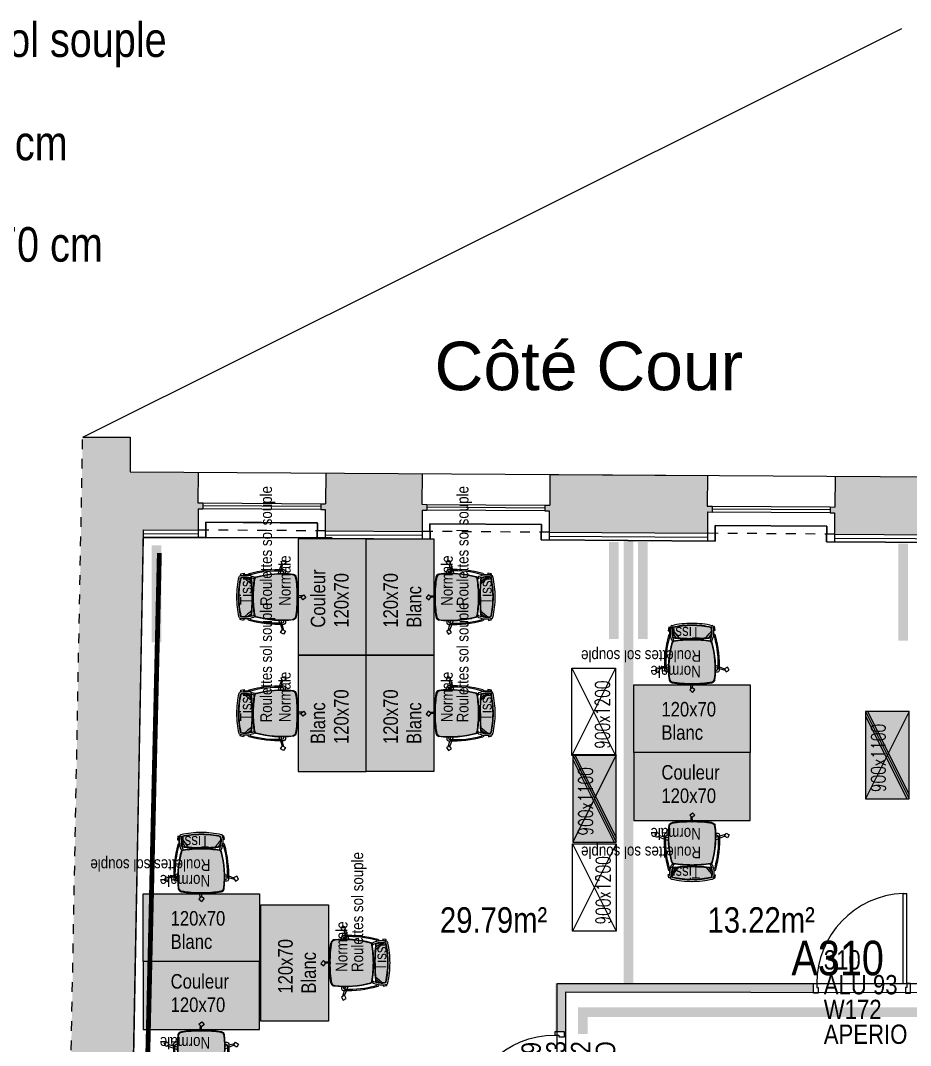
# Model space of a CAD drawing. Extents: x -27.9 to 24.1, y -8.6 to 57.6.
# Drawn here: x -16.77 to -7.59, y 7.95 to 18.52 of the extents above; entities that cross this region are included whole.
import ezdxf
from ezdxf import colors
from ezdxf.entities.mleader import LeaderData, LeaderLine
from ezdxf.enums import TextEntityAlignment as Align
from ezdxf.math import Vec2, Vec3

# ---------------------------------------------------------------- set-up
doc = ezdxf.new("R2010")
doc.units = 0
doc.header["$LTSCALE"] = 0.002
for name, pattern in [('CACHE', [0.375, 0.25, -0.125]), ('CONTINU', [0]), ('HIDDEN', [9.525, 6.35, -3.175])]:
    doc.linetypes.add(name, pattern=pattern)
for name, color, linetype in [('01-FAC_CHASSIS EXI', 4, 'Continuous'), ('01-STR_MACONNERIE_HACH', 252, 'Continuous'), ('02-ISOLATION', 6, 'ISOLATION'), ('A-Etiq_Mob', 7, 'Continuous'), ('A-Etiquettes', 7, 'Continuous'), ('A-legende', 7, 'Continuous'), ('A-mobilier', 252, 'Continuous'), ('A-MobilierAQ', 7, 'Continuous'), ('A-num pièce', 1, 'Continuous')]:
    doc.layers.add(name, color=color, linetype=linetype)
for name, color, linetype, true_color in [('A-cote', 7, 'Continuous', 0x425746), ('A-Détails', 7, 'Continuous', 0x00a500), ('A-MOQUETTE', 7, 'Continuous', 0xe0e9ff), ('A-projet', 7, 'Continuous', 0x5b6280), ('A-signalétique', 7, 'Continuous', 0x666666), ('A-vitré', 7, 'Continuous', 0x61becc), ('couleur siege', 1, 'Continuous', 0xff0000)]:
    doc.layers.add(name, color=color, linetype=linetype, true_color=true_color)
doc.layers.add('A-portes', color=7, linetype='Continuous', lineweight=25)
doc.styles.add('ARIAL', font='arial.ttf')
doc.styles.add('ROMAND', font='romand__.ttf', dxfattribs={"width": 0.7})
doc.styles.get("Standard").update_dxf_attribs({"font": 'ARIALN.TTF'})
doc.styles.add('Y_TXT_COT', font='arial.ttf', dxfattribs={"height": 0.2})
doc.linetypes.add('ISOLATION', pattern='A,0.00254,-2.54,[134,ltypeshp.shx,S=2.54,R=0,X=-2.54,Y=0],-5.08,[134,ltypeshp.shx,S=2.54,R=180,X=2.54,Y=0],-2.54', length=10.16254)

# ---------------------------------------------------------------- blocks, each defined once
blk = doc.blocks.new('Poste127')
at = {"transparency": 33554582}
h = blk.add_hatch(color=256, dxfattribs=at)
h.dxf.hatch_style = 1
h.set_gradient(color1=(199, 200, 202), color2=(255, 246, 230), tint=1, name='CURVED')
h.paths.add_polyline_path([(0, 0.7), (0, 0), (1.2, 0), (1.2, 0.7)])
blk.add_lwpolyline([(0, 0.7), (0, 0), (1.2, 0), (1.2, 0.7)], close=True)
at = {"layer": 'A-Etiq_Mob'}
for tag, p in [('FINITION', (0.284, 0.421)), ('DIM', (0.284, 0.18))]:
    blk.add_attdef(tag, p, '', height=0.15, dxfattribs=at)
blk = doc.blocks.new('chaise')
at = {"layer": 'A-mobilier', "ltscale": 0.1, "true_color": 0xc7c8ca}
h = blk.add_hatch(color=9, dxfattribs=at)
h.dxf.hatch_style = 1
h.paths.add_polyline_path([(0.272, 0.456, 0.30076), (0.236, 0.489, 0.043342), (0.008, 0.509, 0.043342), (-0.219, 0.489, 0.300759), (-0.255, 0.456, 0.09791), (-0.223, 0.027, 0.292085), (-0.207, 0.013, 0.040929), (0.008, -0.005, 0.040929), (0.223, 0.013, 0.292085), (0.239, 0.027, 0.09791)])
h.paths.add_polyline_path([(0.159, -0.024, 0.015765), (0.008, -0.018, 0.016739), (-0.152, -0.025), (-0.19, -0.069), (-0.218, -0.103, 0.040824), (-0.213, -0.142, 0.054873), (0.008, -0.167, 0.054873), (0.23, -0.142, 0.02252), (0.233, -0.121), (0.219, -0.101)])
h.paths.add_polyline_path([(0.191, -0.026, 0.003373), (0.159, -0.024), (0.219, -0.101), (0.233, -0.121, 0.02535), (0.235, -0.097)])
h.paths.add_polyline_path([(0.226, -0.03, 0.0036), (0.191, -0.026), (0.235, -0.097, 0.0714)])
h.paths.add_polyline_path([(-0.152, -0.025, 0.003505), (-0.185, -0.027), (-0.196, -0.043), (-0.217, -0.075, 0.030269), (-0.218, -0.103), (-0.19, -0.069)])
h.paths.add_polyline_path([(-0.185, -0.027, 0.002494), (-0.209, -0.03, 0.048116), (-0.217, -0.075), (-0.196, -0.043)], flags=17)
at = {"layer": 'A-mobilier'}
for p, q in [((0.004, 0.509), (0.006, 0.543)), ((0.022, 0.558), (0.023, 0.509)), ((-0.262, 0.365), (-0.287, 0.365)), ((0.279, 0.365), (0.303, 0.365)), ((-0.374, 0.349), (-0.308, 0.33)), ((-0.308, 0.308), (-0.363, 0.33)), ((-0.292, 0.326), (-0.283, 0.323)), ((-0.263, 0.345), (-0.272, 0.345)), ((0.279, 0.345), (0.288, 0.345)), ((0.279, 0.31), (0.309, 0.317)), ((0.309, 0.293), (0.279, 0.282)), ((0.324, 0.32), (0.378, 0.334)), ((0.398, 0.325), (0.324, 0.298)), ((-0.242, -0.066), (-0.241, -0.066)), ((-0.19, -0.069), (-0.219, -0.105)), ((-0.217, -0.075), (-0.196, -0.043)), ((0.233, -0.121), (0.219, -0.101)), ((0.258, -0.066), (0.257, -0.066))]:
    blk.add_line(p, q, dxfattribs=at)
at = {"layer": 'A-mobilier', "linetype": 'HIDDEN'}
for p, q in [((-0.263, 0.29), (-0.293, 0.302)), ((-0.283, 0.323), (-0.263, 0.317)), ((-0.196, -0.043), (-0.185, -0.027)), ((-0.152, -0.025), (-0.19, -0.069)), ((0.219, -0.101), (0.159, -0.024)), ((0.191, -0.026), (0.235, -0.097))]:
    blk.add_line(p, q, dxfattribs=at)
at = {"layer": 'A-mobilier'}
for points in [[(-0.024, 0.57), (0.006, 0.543), (0.034, 0.572), (0.003, 0.6)], [(-0.398, 0.31), (-0.363, 0.331), (-0.383, 0.366), (-0.418, 0.345)], [(0.395, 0.371), (0.378, 0.334), (0.415, 0.317), (0.432, 0.354)]]:
    blk.add_lwpolyline(points, close=True, dxfattribs=at)
for points in [[(-0.243, -0.109), (-0.259, -0.113), (-0.25, -0.153), (-0.237, -0.15)], [(0.255, -0.145), (0.275, -0.147), (0.28, -0.107), (0.259, -0.105)]]:
    blk.add_lwpolyline(points, dxfattribs=at)
for centre, radius, start, end in [((-0.212, 0.445), 0.0447, 99.9272, 166.8835), ((-0.203, 0.434), 0.0495, 115.9014, 169.3298), ((-0.019, -0.687), 1.184, 88.7046, 100.0235), ((0.008, -0.811), 1.32, 90, 99.927), ((0.008, -0.811), 1.32, 80.073, 90), ((0.035, -0.687), 1.184, 79.9765, 91.2954), ((0.228, 0.445), 0.0447, 13.1165, 80.0728), ((0.219, 0.434), 0.0495, 10.6702, 64.0986), ((-0.287, 0.345), 0.02, 90, 178.2197), ((0.845, 0.323), 1.108, 173.1278, 195.4958), ((0.845, 0.323), 1.103, 173.7387, 195.3268), ((-0.829, 0.323), 1.103, 344.6732, 6.2613), ((-0.829, 0.323), 1.108, 344.5042, 6.8722), ((0.303, 0.345), 0.02, 1.7803, 90), ((1.039, 0.304), 1.347, 178.2197, 195.2822), ((0.842, 0.272), 1.135, 177.2781, 195.5028), ((-0.272, 0.325), 0.02, 90, 177.2781), ((-0.826, 0.272), 1.135, 344.4972, 2.7219), ((-1.023, 0.304), 1.347, 344.7178, 1.7803), ((0.288, 0.325), 0.02, 2.7219, 90), ((-0.207, -0.008), 0.02, 80.7555, 159.0187), ((-0.204, 0.032), 0.02, 195.4958, 260.6251), ((0.02, -0.095), 0.243, 156.8702, 192.2258), ((-0.2, 0.037), 0.02, 195.3268, 260.7665), ((0.008, 1.315), 1.32, 260.6251, 270), ((-0.186, -0.008), 0.02, 114.7785, 159.0187), ((0.008, 1.315), 1.315, 260.7665, 270), ((0.008, 1.315), 1.315, 270, 279.2335), ((0.008, 1.315), 1.32, 270, 279.3749), ((0.202, -0.008), 0.02, 20.9813, 65.2215), ((0.216, 0.037), 0.02, 279.2335, 344.6732), ((0.223, -0.008), 0.02, 20.9813, 99.2445), ((-0.003, -0.095), 0.243, 347.7742, 23.1298), ((0.22, 0.032), 0.02, 279.3749, 344.5042), ((-0.241, -0.046), 0.02, 195.2822, 270), ((-0.233, -0.026), 0.02, 195.5028, 252.7294), ((0.02, -0.095), 0.263, 159.0187, 193.9621), ((0.02, -0.095), 0.238, 164.1556, 191.4603), ((0.031, -2.412), 2.399, 90.5363, 95.8288), ((0.031, -2.412), 2.394, 90.5374, 95.7482), ((-0.014, -2.412), 2.399, 84.1712, 89.4637), ((-0.014, -2.412), 2.394, 84.2518, 89.4626), ((-0.003, -0.095), 0.238, 348.5397, 15.8444), ((-0.003, -0.095), 0.263, 346.0379, 20.9813), ((0.249, -0.026), 0.02, 287.2706, 344.4972), ((0.257, -0.046), 0.02, 270, 344.7178), ((-0.22, -0.145), 0.02, 218.589, 257.0335), ((0.01, 0.853), 1.044, 257.0335, 269.9004), ((0.01, 0.853), 1.024, 257.1546, 269.8984), ((0.01, 0.853), 1.019, 257.3346, 269.8979), ((0.006, 0.853), 1.019, 270.1021, 282.6654), ((0.006, 0.853), 1.024, 270.1016, 282.8454), ((0.006, 0.853), 1.044, 270.0996, 282.9665), ((0.236, -0.145), 0.02, 282.9665, 321.411)]:
    blk.add_arc(centre, radius, start, end, dxfattribs=at)
blk = doc.blocks.new('SiègeT1')
at = {"layer": 'couleur siege', "true_color": 0x8a6689}
for points in [[(-0.194, 0.224), (-0.077, 0.21), (0.039, 0.212), (0.155, 0.217), (0.198, 0.222), (0.203, 0.244), (0.204, 0.282), (0.201, 0.321), (0.123, 0.338), (0.039, 0.343), (-0.023, 0.345), (-0.098, 0.338), (-0.149, 0.331), (-0.196, 0.322), (-0.202, 0.3), (-0.201, 0.265)], [(-0.208, -0.236), (-0.225, -0.22), (-0.234, -0.197), (-0.236, -0.14), (-0.238, -0.076), (-0.234, -0.012), (-0.228, 0.045), (-0.218, 0.102), (-0.211, 0.132), (-0.201, 0.169), (-0.197, 0.177), (-0.184, 0.18), (-0.12, 0.188), (-0.049, 0.193), (0.009, 0.195), (0.077, 0.193), (0.132, 0.188), (0.169, 0.183), (0.191, 0.179), (0.199, 0.177), (0.204, 0.173), (0.207, 0.164), (0.219, 0.115), (0.231, 0.045), (0.237, -0.005), (0.241, -0.063), (0.241, -0.105), (0.24, -0.159), (0.236, -0.197), (0.235, -0.21), (0.229, -0.22), (0.222, -0.229), (0.213, -0.234), (0.207, -0.236), (0.175, -0.242), (0.114, -0.248), (0.051, -0.251), (-0.05, -0.252), (-0.126, -0.247), (-0.191, -0.238)]]:
    blk.add_hatch(color=8, dxfattribs=at).paths.add_polyline_path(points)
at = {"extrusion": (0, 0, -1), "xscale": 0.8999999999999986, "yscale": 0.8999999999999986, "zscale": -0.9, "rotation": 180}
blk.add_blockref('chaise', (0.005, 0.195), dxfattribs=at)
at = {"layer": 'A-Etiq_Mob', "style": 'ROMAND', "width": 0.7}
for tag, p in [('FINITION', (-0.079, 0.177)), ('PIETEMENT', (-0.091, -0.031)), ('ASSISE', (-0.088, -0.224)), ('COULEUR', (-0.104, -0.424))]:
    blk.add_attdef(tag, p, '', height=0.15, dxfattribs=at)
blk = doc.blocks.new('Poste127Couleur')
at = {"transparency": 33554582}
h = blk.add_hatch(color=256, dxfattribs=at)
h.dxf.hatch_style = 1
h.set_gradient(color1=(169, 83, 160), color2=(255, 246, 230), tint=1, name='CURVED')
h.paths.add_polyline_path([(0, 0.703), (0, 0.003), (1.2, 0.003), (1.2, 0.703)])
blk.add_lwpolyline([(0, 0.7), (0, 0), (1.2, 0), (1.2, 0.7)], close=True)
at = {"layer": 'A-Etiq_Mob'}
for tag, p in [('STRATIFIE', (0.284, 0.421)), ('DIM', (0.284, 0.18))]:
    blk.add_attdef(tag, p, '', height=0.15, dxfattribs=at)
blk = doc.blocks.new('Xref-R3-2018-11')
at = {"layer": '01-STR_MACONNERIE_HACH'}
h = blk.add_hatch(color=256, dxfattribs=at)
h.dxf.hatch_style = 1
h.paths.add_polyline_path([(-11.181, -12.823), (-11.213, -13.068), (-11.281, -13.067), (-11.282, -13.127), (-11.232, -13.128), (-11.236, -13.402), (-10.296, -13.414), (-10.293, -13.14), (-10.243, -13.141), (-10.242, -13.081), (-10.309, -13.08), (-10.335, -12.834)])
h.paths.add_polyline_path([(-8.876, -12.852), (-8.909, -13.098), (-8.977, -13.097), (-8.978, -13.157), (-8.928, -13.157), (-8.931, -13.431), (-7.339, -13.451), (-7.335, -13.178), (-7.285, -13.178), (-7.284, -13.118), (-7.351, -13.117), (-7.377, -12.871)])
h.paths.add_polyline_path([(-5.919, -12.89), (-5.951, -13.135), (-6.019, -13.134), (-6.02, -13.194), (-5.97, -13.195), (-5.974, -13.469), (-4.354, -13.489), (-4.35, -13.216), (-4.3, -13.216), (-4.299, -13.156), (-4.366, -13.155), (-4.392, -12.909)])
h.paths.add_polyline_path([(-2.966, -13.173), (-3.034, -13.172), (-3.035, -13.232), (-2.985, -13.233), (-2.989, -13.507), (-2.036, -13.519), (-2.032, -13.245), (-1.982, -13.246), (-1.981, -13.186), (-2.048, -13.185), (-2.074, -12.939), (-2.934, -12.928)])
h.paths.add_polyline_path([(-0.616, -12.958), (-0.648, -13.203), (-0.716, -13.202), (-0.716, -13.262), (-0.667, -13.263), (-0.671, -13.536), (1.244, -13.561), (1.247, -13.287), (1.297, -13.288), (1.298, -13.228), (1.248, -13.227), (1.251, -12.981)])
h.paths.add_polyline_path([(2.437, -12.997), (2.434, -13.242), (2.384, -13.242), (2.383, -13.302), (2.433, -13.302), (2.43, -13.576), (3.323, -13.587), (3.327, -13.314), (3.377, -13.314), (3.377, -13.254), (3.327, -13.254), (3.33, -13.008)])
h.paths.add_polyline_path([(4.516, -13.023), (4.513, -13.269), (4.463, -13.268), (4.463, -13.328), (4.512, -13.329), (4.509, -13.602), (5.283, -13.612), (5.657, -13.331), (5.508, -13.133), (5.548, -13.103), (5.512, -13.055), (5.433, -13.114), (5.28, -12.925), (5.138, -13.031)])
h.paths.add_polyline_path([(6.298, -12.161), (6.436, -12.36), (6.357, -12.42), (6.393, -12.468), (6.433, -12.438), (6.582, -12.637), (7.476, -11.965), (7.327, -11.766), (7.367, -11.736), (7.331, -11.688), (7.265, -11.738), (7.112, -11.549)])
h.paths.add_polyline_path([(8.13, -10.785), (8.268, -10.984), (8.202, -11.034), (8.238, -11.082), (8.278, -11.052), (8.427, -11.251), (9.426, -10.501), (9.277, -10.302), (9.317, -10.272), (9.281, -10.224), (9.211, -10.277), (9.057, -10.088)])
h.paths.add_polyline_path([(10.075, -9.323), (10.214, -9.523), (10.143, -9.576), (10.179, -9.624), (10.219, -9.594), (10.369, -9.793), (11.383, -9.031), (11.234, -8.833), (11.274, -8.803), (11.238, -8.755), (11.189, -8.791), (11.036, -8.602)])
h.paths.add_polyline_path([(12.054, -7.837), (12.193, -8.037), (12.144, -8.074), (12.18, -8.122), (12.22, -8.092), (12.369, -8.29), (13.421, -7.5), (13.272, -7.302), (13.312, -7.272), (13.276, -7.224), (13.228, -7.26), (13.075, -7.071)])
h.paths.add_polyline_path([(14.093, -6.307), (14.231, -6.506), (14.183, -6.543), (14.219, -6.591), (14.259, -6.561), (14.408, -6.759), (15.544, -5.907), (15.394, -5.708), (15.434, -5.678), (15.398, -5.63), (15.35, -5.666), (15.197, -5.477)])
h.paths.add_polyline_path([(16.917, -4.185), (16.215, -4.713), (16.353, -4.913), (16.305, -4.949), (16.341, -4.997), (16.381, -4.967), (16.53, -5.166), (17.738, -4.258), (8.989, 7.392), (8.628, 7.127), (8.722, 7.005), (7.652, 6.175), (7.789, 5.998), (7.75, 5.967), (7.787, 5.92), (7.804, 5.933), (7.962, 5.772), (8.909, 6.505)])
h.paths.add_polyline_path([(5.329, 4.375), (5.218, 4.388), (5.043, 3.738), (4.996, 3.751), (4.982, 3.702), (5.212, 3.64), (6.487, 4.629), (6.371, 4.823), (6.42, 4.861), (6.383, 4.908), (6.344, 4.878), (6.206, 5.055)])
h.paths.add_polyline_path([(-0.354, 6.915), (-0.356, 6.597), (-0.406, 6.598), (-0.406, 6.538), (-0.36, 6.537), (-0.361, 6.318), (1.25, 6.307), (1.251, 6.527), (1.287, 6.527), (1.287, 6.587), (1.237, 6.587), (1.239, 6.905)])
h.paths.add_polyline_path([(-2.666, 6.93), (-2.669, 6.612), (-2.719, 6.613), (-2.719, 6.553), (-2.673, 6.552), (-2.674, 6.332), (-1.671, 6.326), (-1.67, 6.546), (-1.624, 6.546), (-1.623, 6.606), (-1.673, 6.606), (-1.671, 6.923)])
h.paths.add_polyline_path([(-5.642, 6.949), (-5.644, 6.631), (-5.694, 6.632), (-5.694, 6.572), (-5.648, 6.571), (-5.649, 6.351), (-3.984, 6.341), (-3.983, 6.561), (-3.937, 6.56), (-3.936, 6.62), (-3.986, 6.621), (-3.984, 6.938)])
h.paths.add_polyline_path([(-8.584, 6.968), (-8.586, 6.65), (-8.636, 6.65), (-8.637, 6.59), (-8.591, 6.59), (-8.592, 6.37), (-7.059, 6.36), (-6.959, 6.36), (-6.958, 6.58), (-6.912, 6.579), (-6.911, 6.639), (-6.961, 6.64), (-6.959, 6.957)])
h.paths.add_polyline_path([(-10.895, 6.982), (-10.897, 6.665), (-10.947, 6.665), (-10.947, 6.605), (-10.901, 6.605), (-10.902, 6.385), (-10.002, 6.379), (-9.902, 6.379), (-9.901, 6.599), (-9.855, 6.598), (-9.854, 6.658), (-9.904, 6.659), (-9.902, 6.976)])
h.paths.add_polyline_path([(4.039, 4.878), (3.485, 4.487), (3.8, 4.04), (3.832, 4.011), (4.109, 3.937), (4.122, 3.986), (4.077, 3.998), (4.238, 4.596)])
edge = h.paths.add_edge_path()
edge.add_line((2.615, 5.722), (3.17, 6.112))
edge.add_line((3.17, 6.112), (3.014, 6.333))
edge.add_arc((1.844, 5.411), 1.49, 38.2323, 77.6185)
edge.add_line((2.163, 6.866), (2.163, 6.899))
edge.add_line((2.163, 6.899), (1.978, 6.9))
edge.add_line((1.978, 6.9), (1.976, 6.583))
edge.add_line((1.976, 6.583), (1.926, 6.583))
edge.add_line((1.926, 6.583), (1.926, 6.523))
edge.add_line((1.926, 6.523), (1.961, 6.523))
edge.add_line((1.961, 6.523), (1.96, 6.303))
edge.add_line((1.96, 6.303), (2.207, 6.301))
edge.add_line((2.207, 6.301), (2.615, 5.722))
h.paths.add_polyline_path([(-12.98, -4.406), (-13.535, -4.406), (-13.535, -3.406), (-12.962, -3.406), (-12.779, 6.397), (-12.212, 6.393), (-12.211, 6.613), (-12.165, 6.613), (-12.165, 6.673), (-12.215, 6.673), (-12.213, 6.991), (-12.915, 6.995), (-12.913, 7.35), (-13.403, 7.353), (-13.79, -13.369), (-12.601, -13.384), (-12.597, -13.11), (-12.547, -13.111), (-12.547, -13.051), (-12.613, -13.05), (-12.639, -12.804), (-12.643, -12.804), (-13.137, -12.798)])
h.paths.add_polyline_path([(-13.535, -4.406), (-13.535, -3.406)], flags=16)
for p, q in [((-13.403, 7.353), (-4.955, 11.567)), ((-13.403, 7.353), (-12.913, 7.35)), ((-12.913, 7.35), (-12.915, 6.995)), ((-12.915, 6.995), (2.163, 6.899)), ((-12.215, 6.673), (-12.165, 6.673)), ((-10.947, 6.665), (-10.897, 6.665)), ((-12.211, 6.613), (-12.165, 6.613)), ((-10.947, 6.605), (-10.901, 6.605)), ((-9.904, 6.659), (-9.854, 6.658)), ((-9.901, 6.599), (-9.855, 6.598)), ((-8.637, 6.59), (-8.591, 6.59)), ((-8.636, 6.65), (-8.586, 6.65)), ((-6.961, 6.64), (-6.911, 6.639)), ((-6.958, 6.58), (-6.912, 6.579)), ((-5.694, 6.632), (-5.644, 6.631)), ((-5.694, 6.572), (-5.648, 6.571)), ((-12.779, 6.397), (-13.137, -12.798)), ((-12.779, 6.397), (-12.212, 6.393)), ((-10.902, 6.385), (-9.902, 6.379)), ((-8.592, 6.37), (-6.959, 6.36)), ((-5.649, 6.351), (-3.984, 6.341))]:
    blk.add_line(p, q)
at = {"linetype": 'CACHE', "ltscale": 0.1}
blk.add_line((-13.79, -13.369), (-13.403, 7.353), dxfattribs=at)
for points in [[(-12.213, 6.991), (-12.215, 6.673)], [(-10.895, 6.982), (-10.897, 6.665)], [(-9.902, 6.976), (-9.904, 6.659)], [(-8.584, 6.968), (-8.586, 6.65)], [(-6.959, 6.957), (-6.961, 6.64)], [(-5.642, 6.949), (-5.644, 6.631)], [(-12.165, 6.673), (-12.165, 6.613)], [(-10.947, 6.665), (-10.947, 6.605)], [(-12.211, 6.613), (-12.212, 6.393)], [(-10.901, 6.605), (-10.902, 6.385)], [(-9.901, 6.599), (-9.902, 6.379)], [(-9.854, 6.658), (-9.855, 6.598)], [(-8.636, 6.65), (-8.637, 6.59)], [(-8.591, 6.59), (-8.592, 6.37)], [(-6.958, 6.58), (-6.959, 6.36)], [(-6.911, 6.639), (-6.912, 6.579)], [(-5.694, 6.632), (-5.694, 6.572)], [(-5.648, 6.571), (-5.649, 6.351)]]:
    blk.add_lwpolyline(points)
at = {"linetype": 'CACHE', "ltscale": 0.5}
for points in [[(-10.902, 6.385), (-12.212, 6.393)], [(-8.592, 6.37), (-9.902, 6.379)], [(-5.649, 6.351), (-6.959, 6.36)]]:
    blk.add_lwpolyline(points, dxfattribs=at)
at = {"layer": '01-FAC_CHASSIS EXI', "linetype": 'CONTINU'}
for p, q in [((-10.947, 6.635), (-12.165, 6.643)), ((-8.637, 6.62), (-9.854, 6.628)), ((-5.694, 6.602), (-6.912, 6.609))]:
    blk.add_line(p, q, dxfattribs=at)
at = {"layer": '01-FAC_CHASSIS EXI'}
for points in [[(-12.165, 6.673), (-10.947, 6.665)], [(-10.947, 6.605), (-12.165, 6.613)], [(-8.637, 6.59), (-9.855, 6.598)], [(-9.854, 6.658), (-8.636, 6.65)], [(-5.694, 6.572), (-6.912, 6.579)], [(-6.911, 6.639), (-5.694, 6.632)]]:
    blk.add_lwpolyline(points, dxfattribs=at)
at = {"layer": '02-ISOLATION', "linetype": 'CONTINU'}
for points in [[(-12.779, 6.317), (-12.133, 6.313), (-12.132, 6.473), (-10.982, 6.465), (-10.983, 6.305), (-9.819, 6.298), (-9.821, 6.458), (-8.672, 6.451), (-8.673, 6.291), (-6.88, 6.279), (-6.879, 6.439), (-5.729, 6.432), (-5.73, 6.272), (-3.905, 6.26)], [(-12.212, 6.393), (-12.213, 6.313)], [(-10.902, 6.385), (-10.903, 6.305)], [(-9.902, 6.379), (-9.903, 6.299)], [(-8.592, 6.37), (-8.593, 6.29)], [(-6.959, 6.36), (-6.96, 6.28)], [(-5.649, 6.351), (-5.65, 6.271)]]:
    blk.add_lwpolyline(points, dxfattribs=at)
at = {"layer": '02-ISOLATION', "linetype": 'ISOLATION', "ltscale": 0.004}
for points in [[(-12.779, 6.357), (-12.213, 6.353)], [(-10.903, 6.345), (-9.902, 6.339)], [(-8.592, 6.33), (-6.96, 6.32)], [(-5.65, 6.311), (-3.984, 6.301)]]:
    blk.add_lwpolyline(points, dxfattribs=at)
at = {"style": 'ARIAL'}
blk.add_text('Côté Cour', height=0.5, dxfattribs=at).set_placement((-9.774, 7.836))
blk = doc.blocks.new('armoire90')
blk.add_lwpolyline([(0, 0.45), (0, 0), (0.9, 0), (0.9, 0.45)], close=True)
for points in [[(0.9, 0), (0, 0.45)], [(0.9, 0.45), (0, 0)]]:
    blk.add_lwpolyline(points)
at = {"layer": 'A-Etiq_Mob', "style": 'ROMAND', "width": 0.7}
for tag, p in [('DIMENSION', (0.068, 0.242)), ('FINITION', (0.068, 0.001)), ('PORTES', (0.068, -0.239))]:
    blk.add_attdef(tag, p, '', height=0.15, dxfattribs=at)
blk = doc.blocks.new('armoire90Réhausse')
at = {"true_color": 0xfdedc9}
h = blk.add_hatch(color=254, dxfattribs=at)
h.dxf.hatch_style = 1
h.paths.add_polyline_path([(0, 0.45), (0, 0), (0.9, 0), (0.9, 0.45)])
blk.add_lwpolyline([(0, 0.45), (0, 0), (0.9, 0), (0.9, 0.45)], close=True)
for points in [[(0.9, 0), (0, 0.45)], [(0.9, 0.45), (0, 0)], [(0.855, 0.45), (0, 0.022)], [(0.9, 0.428), (0.045, 0)]]:
    blk.add_lwpolyline(points)
at = {"layer": 'A-Etiq_Mob', "style": 'ROMAND', "width": 0.7}
for tag, p in [('DIMENSION', (0.068, 0.242)), ('FINITION', (0.068, 0.001)), ('PORTES', (0.068, -0.239))]:
    blk.add_attdef(tag, p, '', height=0.15, dxfattribs=at)
blk = doc.blocks.new('P_93100')
for p, q in [((0.425, 0.93), (0.465, 0.93)), ((0.425, 0), (0.425, 0.93)), ((0.465, 0), (0.465, 0.93)), ((-0.5, -0.1), (-0.5, 0)), ((-0.5, 0), (-0.465, 0)), ((-0.465, 0), (-0.465, -0.04)), ((0.425, 0), (0.465, 0)), ((0.465, 0), (0.465, -0.04)), ((0.5, 0), (0.465, 0)), ((0.5, -0.1), (0.5, 0)), ((-0.45, -0.1), (-0.5, -0.1)), ((-0.465, -0.04), (-0.45, -0.04)), ((-0.45, -0.04), (-0.45, -0.1)), ((0.465, -0.04), (0.45, -0.04)), ((0.45, -0.04), (0.45, -0.1)), ((0.45, -0.1), (0.5, -0.1))]:
    blk.add_line(p, q)
blk.add_arc((0.465, 0), 0.931, 92.4628, 180)

msp = doc.modelspace()

# ---------------------------------------------------------------- linework, layer by layer
at = {"ltscale": 0.01}
msp.add_lwpolyline([(1.068, 10.808), (-0.559, 13.09), (-3.166, 13.107), (-3.165, 13.267), (-4.315, 13.267), (-4.315, 13.114), (-5.479, 13.122), (-5.479, 13.282), (-6.628, 13.289), (-6.628, 13.129), (-8.454, 13.141), (-8.453, 13.301), (-9.603, 13.308), (-9.604, 13.148), (-11.397, 13.16), (-11.396, 13.32), (-12.545, 13.327), (-12.544, 13.167), (-13.707, 13.175), (-13.706, 13.335), (-14.856, 13.342), (-14.857, 13.182), (-15.504, 13.186), (-15.619, 7.092)], dxfattribs=at)
at = {"layer": 'A-Etiquettes', "color": 1, "true_color": 0xff0000, "const_width": 0.1}
for points in [[(-15.365, 13.103), (-15.365, 12.103)], [(-7.665, 13.121), (-7.665, 12.121)]]:
    msp.add_lwpolyline(points, dxfattribs=at)
at = {"layer": 'A-Etiquettes', "color": 82, "true_color": 0x4cdb0f, "const_width": 0.1}
for points in [[(-10.648, 13.138), (-10.648, 12.138)], [(-10.35, 13.138), (-10.35, 12.138)]]:
    msp.add_lwpolyline(points, dxfattribs=at)
at = {"layer": 'A-legende', "color": 205, "linetype": 'CACHE', "ltscale": 5, "true_color": 0x8546b9, "const_width": 0.05}
msp.add_lwpolyline([(-15.468, 7.314), (-15.336, 13.025)], dxfattribs=at)
at = {"layer": 'A-MOQUETTE'}
for points in [[(-6.629, 13.129), (-8.454, 13.141), (-8.453, 13.301), (-9.603, 13.308), (-9.604, 13.148), (-11.397, 13.16), (-11.396, 13.32), (-12.545, 13.327), (-12.544, 13.167), (-13.707, 13.175), (-13.706, 13.335), (-14.856, 13.342), (-14.856, 13.186), (-15.503, 13.186), (-15.618, 7.092)], [(-11.233, 7.092), (-11.233, 8.586), (-1.697, 8.586)]]:
    msp.add_lwpolyline(points, dxfattribs=at)
at = {"layer": 'A-projet'}
for p, q in [((-11.309, 13.837), (-9.684, 13.826)), ((-14.903, 13.186), (-13.553, 13.184))]:
    msp.add_line(p, q, dxfattribs=at)
at = {"layer": 'A-vitré', "const_width": 0.1}
for points in [[(-10.496, 13.154), (-10.496, 8.526)], [(-11.203, 8.092), (-11.203, 8.588)], [(-10.445, 8.537), (-11.184, 8.537)], [(-8.587, 8.537), (-10.445, 8.537)]]:
    msp.add_lwpolyline(points, dxfattribs=at)
at = {"layer": 'Defpoints', "color": 63, "true_color": 0xa6c487}
msp.add_lwpolyline([(0.695, 11.31), (-0.57, 13.098), (-1.586, 13.074), (-1.586, 8.477), (-11.147, 8.494), (-11.153, -0.847), (3.086, -0.868), (7.111, 2.157), (2.398, 8.488), (2.372, 10.499), (1.042, 10.832)], close=True, dxfattribs=at)

# ---------------------------------------------------------------- block references
at = {"ltscale": 0.01}
msp.add_blockref('Xref-R3-2018-11', (-2.724, 6.869), dxfattribs=at)
at = {"layer": 'A-mobilier'}
ref = msp.add_blockref('SiègeT1', (-14.17, 12.569), dxfattribs=dict(at, rotation=90.00000000000006))
ref.add_attrib('FINITION', 'Tissu', dxfattribs={"layer": 'A-Etiq_Mob', "height": 0.12, "rotation": 90}).set_placement((-14.347, 12.49), align=Align.BOTTOM_LEFT)
ref.add_attrib('ASSISE', 'Normale', dxfattribs={"layer": 'A-Etiq_Mob', "height": 0.12, "rotation": 90}).set_placement((-13.946, 12.481), align=Align.BOTTOM_LEFT)
ref.add_attrib('PIETEMENT', 'Roulettes sol souple', dxfattribs={"layer": 'A-Etiq_Mob', "height": 0.12, "rotation": 90}).set_placement((-14.139, 12.478), align=Align.BOTTOM_LEFT)
ref = msp.add_blockref('SiègeT1', (-12.239, 12.569), dxfattribs=dict(at, xscale=-1, rotation=270.0000000000002))
ref.add_attrib('FINITION', 'Tissu', dxfattribs={"layer": 'A-Etiq_Mob', "height": 0.12, "rotation": 90}).set_placement((-11.872, 12.49), align=Align.BOTTOM_LEFT)
ref.add_attrib('ASSISE', 'Normale', dxfattribs={"layer": 'A-Etiq_Mob', "height": 0.12, "rotation": 90}).set_placement((-12.274, 12.481), align=Align.BOTTOM_LEFT)
ref.add_attrib('PIETEMENT', 'Roulettes sol souple', dxfattribs={"layer": 'A-Etiq_Mob', "height": 0.12, "rotation": 90}).set_placement((-12.112, 12.478), align=Align.BOTTOM_LEFT)
at = {"layer": 'A-mobilier', "ltscale": 0.1, "rotation": 90.00000000000006}
msp.add_blockref('Poste127Couleur', (-13.204, 11.971), dxfattribs=at).add_auto_attribs({'STRATIFIE': 'Couleur', 'DIM': '120x70'})
at = {"layer": 'A-mobilier', "ltscale": 0.1}
ref = msp.add_blockref('Poste127', (-13.204, 11.971), dxfattribs=dict(at, xscale=-1, rotation=270.0000000000002))
ref.add_attrib('STRATIFIE', 'Blanc', (-12.635, 12.255), dxfattribs={"layer": 'A-Etiq_Mob', "ltscale": 0.1, "height": 0.15, "rotation": 90})
ref.add_attrib('DIM', '120x70', (-12.876, 12.255), dxfattribs={"layer": 'A-Etiq_Mob', "ltscale": 0.1, "height": 0.15, "rotation": 90})
at = {"layer": 'A-mobilier'}
ref = msp.add_blockref('SiègeT1', (-14.17, 11.369), dxfattribs=dict(at, rotation=90.00000000000006))
ref.add_attrib('FINITION', 'Tissu', dxfattribs={"layer": 'A-Etiq_Mob', "height": 0.12, "rotation": 90}).set_placement((-14.347, 11.29), align=Align.BOTTOM_LEFT)
ref.add_attrib('ASSISE', 'Normale', dxfattribs={"layer": 'A-Etiq_Mob', "height": 0.12, "rotation": 90}).set_placement((-13.946, 11.281), align=Align.BOTTOM_LEFT)
ref.add_attrib('PIETEMENT', 'Roulettes sol souple', dxfattribs={"layer": 'A-Etiq_Mob', "height": 0.12, "rotation": 90}).set_placement((-14.139, 11.278), align=Align.BOTTOM_LEFT)
ref = msp.add_blockref('SiègeT1', (-12.239, 11.369), dxfattribs=dict(at, xscale=-1, rotation=270.0000000000002))
ref.add_attrib('FINITION', 'Tissu', dxfattribs={"layer": 'A-Etiq_Mob', "height": 0.12, "rotation": 90}).set_placement((-11.872, 11.29), align=Align.BOTTOM_LEFT)
ref.add_attrib('ASSISE', 'Normale', dxfattribs={"layer": 'A-Etiq_Mob', "height": 0.12, "rotation": 90}).set_placement((-12.274, 11.281), align=Align.BOTTOM_LEFT)
ref.add_attrib('PIETEMENT', 'Roulettes sol souple', dxfattribs={"layer": 'A-Etiq_Mob', "height": 0.12, "rotation": 90}).set_placement((-12.112, 11.278), align=Align.BOTTOM_LEFT)
ref = msp.add_blockref('SiègeT1', (-9.84, 11.933), dxfattribs=dict(at, xscale=-1))
ref.add_attrib('FINITION', 'Tissu', dxfattribs={"layer": 'A-Etiq_Mob', "height": 0.12, "rotation": 180}).set_placement((-9.761, 12.299), align=Align.BOTTOM_LEFT)
ref.add_attrib('ASSISE', 'Normale', dxfattribs={"layer": 'A-Etiq_Mob', "height": 0.12, "rotation": 180}).set_placement((-9.752, 11.898), align=Align.BOTTOM_LEFT)
ref.add_attrib('PIETEMENT', 'Roulettes sol souple', dxfattribs={"layer": 'A-Etiq_Mob', "height": 0.12, "rotation": 180}).set_placement((-9.749, 12.059), align=Align.BOTTOM_LEFT)
at = {"layer": 'A-mobilier', "ltscale": 0.1}
ref = msp.add_blockref('Poste127', (-13.204, 10.771), dxfattribs=dict(at, rotation=90.00000000000006))
ref.add_attrib('STRATIFIE', 'Blanc', (-13.626, 11.055), dxfattribs={"layer": 'A-Etiq_Mob', "ltscale": 0.1, "height": 0.15, "rotation": 90})
ref.add_attrib('DIM', '120x70', (-13.385, 11.055), dxfattribs={"layer": 'A-Etiq_Mob', "ltscale": 0.1, "height": 0.15, "rotation": 90})
ref = msp.add_blockref('Poste127', (-13.204, 10.771), dxfattribs=dict(at, xscale=-1, rotation=270.0000000000002))
ref.add_attrib('STRATIFIE', 'Blanc', (-12.635, 11.055), dxfattribs={"layer": 'A-Etiq_Mob', "ltscale": 0.1, "height": 0.15, "rotation": 90})
ref.add_attrib('DIM', '120x70', (-12.876, 11.055), dxfattribs={"layer": 'A-Etiq_Mob', "ltscale": 0.1, "height": 0.15, "rotation": 90})
ref = msp.add_blockref('Poste127', (-10.442, 11.667), dxfattribs=dict(at, xscale=-1, rotation=180))
ref.add_attrib('STRATIFIE', 'Blanc', (-10.158, 11.099), dxfattribs={"layer": 'A-Etiq_Mob', "ltscale": 0.1, "height": 0.15})
ref.add_attrib('DIM', '120x70', (-10.158, 11.339), dxfattribs={"layer": 'A-Etiq_Mob', "ltscale": 0.1, "height": 0.15})
for p in [(-10.442, 10.267), (-15.504, 8.111)]:
    msp.add_blockref('Poste127Couleur', p, dxfattribs=at).add_auto_attribs({'STRATIFIE': 'Couleur', 'DIM': '120x70'})
at = {"layer": 'A-mobilier'}
ref = msp.add_blockref('SiègeT1', (-9.84, 10.002), dxfattribs=dict(at, rotation=180))
ref.add_attrib('FINITION', 'Tissu', dxfattribs={"layer": 'A-Etiq_Mob', "height": 0.12, "rotation": 180}).set_placement((-9.761, 9.824), align=Align.BOTTOM_LEFT)
ref.add_attrib('ASSISE', 'Normale', dxfattribs={"layer": 'A-Etiq_Mob', "height": 0.12, "rotation": 180}).set_placement((-9.752, 10.226), align=Align.BOTTOM_LEFT)
ref.add_attrib('PIETEMENT', 'Roulettes sol souple', dxfattribs={"layer": 'A-Etiq_Mob', "height": 0.12, "rotation": 180}).set_placement((-9.749, 10.033), align=Align.BOTTOM_LEFT)
ref = msp.add_blockref('SiègeT1', (-14.902, 9.776), dxfattribs=dict(at, xscale=-1))
ref.add_attrib('FINITION', 'Tissu', dxfattribs={"layer": 'A-Etiq_Mob', "height": 0.12, "rotation": 180}).set_placement((-14.823, 10.142), align=Align.BOTTOM_LEFT)
ref.add_attrib('ASSISE', 'Normale', dxfattribs={"layer": 'A-Etiq_Mob', "height": 0.12, "rotation": 180}).set_placement((-14.813, 9.741), align=Align.BOTTOM_LEFT)
ref.add_attrib('PIETEMENT', 'Roulettes sol souple', dxfattribs={"layer": 'A-Etiq_Mob', "height": 0.12, "rotation": 180}).set_placement((-14.81, 9.902), align=Align.BOTTOM_LEFT)
ref = msp.add_blockref('SiègeT1', (-13.324, 8.795), dxfattribs=dict(at, xscale=-1, rotation=270))
ref.add_attrib('FINITION', 'Tissu', dxfattribs={"layer": 'A-Etiq_Mob', "height": 0.12, "rotation": 90}).set_placement((-12.958, 8.715), align=Align.BOTTOM_LEFT)
ref.add_attrib('ASSISE', 'Normale', dxfattribs={"layer": 'A-Etiq_Mob', "height": 0.12, "rotation": 90}).set_placement((-13.36, 8.706), align=Align.BOTTOM_LEFT)
ref.add_attrib('PIETEMENT', 'Roulettes sol souple', dxfattribs={"layer": 'A-Etiq_Mob', "height": 0.12, "rotation": 90}).set_placement((-13.198, 8.703), align=Align.BOTTOM_LEFT)
at = {"layer": 'A-mobilier', "ltscale": 0.1}
ref = msp.add_blockref('Poste127', (-15.504, 9.511), dxfattribs=dict(at, xscale=-1, rotation=180))
ref.add_attrib('STRATIFIE', 'Blanc', (-15.22, 8.942), dxfattribs={"layer": 'A-Etiq_Mob', "ltscale": 0.1, "height": 0.15})
ref.add_attrib('DIM', '120x70', (-15.22, 9.182), dxfattribs={"layer": 'A-Etiq_Mob', "ltscale": 0.1, "height": 0.15})
ref = msp.add_blockref('Poste127', (-14.29, 8.196), dxfattribs=dict(at, xscale=-1, rotation=270))
ref.add_attrib('STRATIFIE', 'Blanc', (-13.721, 8.48), dxfattribs={"layer": 'A-Etiq_Mob', "ltscale": 0.1, "height": 0.15, "rotation": 90})
ref.add_attrib('DIM', '120x70', (-13.961, 8.48), dxfattribs={"layer": 'A-Etiq_Mob', "ltscale": 0.1, "height": 0.15, "rotation": 90})
at = {"layer": 'A-mobilier'}
ref = msp.add_blockref('SiègeT1', (-14.902, 7.845), dxfattribs=dict(at, rotation=180))
ref.add_attrib('FINITION', 'Tissu', dxfattribs={"layer": 'A-Etiq_Mob', "height": 0.12, "rotation": 180}).set_placement((-14.823, 7.667), align=Align.BOTTOM_LEFT)
ref.add_attrib('ASSISE', 'Normale', dxfattribs={"layer": 'A-Etiq_Mob', "height": 0.12, "rotation": 180}).set_placement((-14.813, 8.069), align=Align.BOTTOM_LEFT)
ref.add_attrib('PIETEMENT', 'Roulettes sol souple', dxfattribs={"layer": 'A-Etiq_Mob', "height": 0.12, "rotation": 180}).set_placement((-14.81, 7.876), align=Align.BOTTOM_LEFT)
at = {"layer": 'A-MobilierAQ', "ltscale": 0.1}
ref = msp.add_blockref('armoire90', (-11.083, 10.937), dxfattribs=dict(at, xscale=-1, rotation=270))
ref.add_attrib('DIMENSION', '900x1200', (-10.691, 11.005), dxfattribs={"layer": 'A-Etiq_Mob', "ltscale": 0.1, "height": 0.15, "rotation": 90, "style": 'ROMAND', "width": 0.7})
at = {"layer": 'A-MobilierAQ', "ltscale": 0.1, "rotation": 90}
for p in [(-7.603, 10.49), (-10.623, 10.042)]:
    msp.add_blockref('armoire90Réhausse', p, dxfattribs=at).add_auto_attribs({'DIMENSION': '900x1100'})
at = {"layer": 'A-MobilierAQ', "ltscale": 0.1}
ref = msp.add_blockref('armoire90', (-11.074, 9.124), dxfattribs=dict(at, xscale=-1, rotation=270))
ref.add_attrib('DIMENSION', '900x1200', (-10.683, 9.192), dxfattribs={"layer": 'A-Etiq_Mob', "ltscale": 0.1, "height": 0.15, "rotation": 90, "style": 'ROMAND', "width": 0.7})
at = {"layer": 'A-portes', "ltscale": 0.01}
ref = msp.add_blockref('P_93100', (-11.257, 7.586), dxfattribs=dict(at, xscale=-1, rotation=90))
ref.add_attrib('N°', '309', (-11.402, 7.601), dxfattribs={"layer": '0', "ltscale": 6, "height": 0.1992, "rotation": 90})
ref.add_attrib('NATURE/DIM', 'ALU 93', (-11.146, 7.23), dxfattribs={"layer": 'A-Etiquettes', "ltscale": 6, "height": 0.1992, "rotation": 90})
ref.add_attrib('FINITION', 'W172', (-10.891, 7.393), dxfattribs={"layer": 'A-Etiquettes', "ltscale": 6, "height": 0.1992, "rotation": 90})
ref.add_attrib('FERMETURE', 'APERIO', (-10.635, 7.127), dxfattribs={"layer": 'A-Etiquettes', "ltscale": 6, "height": 0.1992, "rotation": 90})

# ---------------------------------------------------------------- texts
at = {"layer": 'A-cote', "color": 30, "char_height": 0.2633, "attachment_point": 1, "rotation": 0.0792}
for s, insert in [('29.79m²', (-12.442, 9.371)), ('13.22m²', (-9.682, 9.371))]:
    msp.add_mtext_dynamic_manual_height_columns(s, width=1.21952, gutter_width=12.5, heights=[0], dxfattribs=dict(at, insert=insert))
at = {"layer": 'A-mobilier', "ltscale": 0.1, "char_height": 0.3565, "attachment_point": 1}
for s, width, insert in [('Assise de bureau - en tissu - roulettes sol souple', 10.3762, (-24.069, 18.499)), ('Bureau plateau stratifé blanc - 120 x 70 cm ', 7.98684, (-24.069, 17.433)), ('Bureau plateau stratifé couleur - 120 x 70 cm ', 9.14568, (-24.069, 16.387))]:
    msp.add_mtext_dynamic_manual_height_columns(s, width=width, gutter_width=12.5, heights=[0], dxfattribs=dict(at, insert=insert))
at = {"layer": 'A-num pièce', "ltscale": 0.1, "insert": (-8.817, 9.026), "char_height": 0.3565, "attachment_point": 1}
msp.add_mtext_dynamic_manual_height_columns('A310', width=1.29845, gutter_width=12.5, heights=[0], dxfattribs=at)

# ---------------------------------------------------------------- next in the draw order: leaders
at = {"layer": 'A-Détails'}
ml = msp.add_multileader_mtext('Standard', dxfattribs=at)
ml.set_content('DE08', color=256, style='Y_TXT_COT')
ml.set_leader_properties()
ml.build(insert=Vec2(0, 0))
ml.multileader.update_dxf_attribs({"has_text_frame": 1, "text_left_attachment_type": 2, "text_right_attachment_type": 2, "dogleg_length": 1, "arrow_head_size": 0.25})
ctx = ml.context
ctx.base_point, ctx.char_height, ctx.arrow_head_size, ctx.landing_gap_size, ctx.plane_origin = Vec3(-8.925, 7.674), 0.3, 0.25, 0.1, Vec3(-12.37, 10.542)
ctx.left_attachment, ctx.right_attachment, ctx.text_align_type = 2, 2, 2
notes = []
notes.append((ctx, [(1, (1, 1, 0), (-7.52, 7.674), (-1, 0), 0.207, [(0, [(-6.965, 6.964)], 0, [])])]))
ctx.mtext.insert, ctx.mtext.rotation, ctx.mtext.width, ctx.mtext.defined_height, ctx.mtext.alignment, ctx.mtext.flow_direction = Vec3(-7.828, 7.827), 6.283185, 0.43654, 0.2, 3, 5
ctx.mtext.has_bg_fill, ctx.mtext.bg_color, ctx.mtext.bg_scale_factor, ctx.mtext.bg_transparency, ctx.mtext.use_window_bg_color = 1, -1027028792, 1.5, 0, 1
for ctx, leaders in notes:
    for number, flags, end, landing, length, lines in leaders:
        leader = LeaderData()
        leader.index, (leader.has_last_leader_line, leader.has_dogleg_vector, leader.attachment_direction) = number, flags
        leader.last_leader_point, leader.dogleg_vector, leader.dogleg_length = Vec3(end), Vec3(landing), length
        for number, points, colour, breaks in lines:
            line = LeaderLine()
            line.index, line.vertices, line.color, line.breaks = number, Vec3.list(points), colors.encode_raw_color(colour), breaks
            leader.lines.append(line)
        ctx.leaders.append(leader)

# ---------------------------------------------------------------- next in the draw order: linework, layer by layer
at = {"layer": 'A-signalétique', "color": 1, "linetype": 'CACHE', "ltscale": 5, "true_color": 0xff0000, "const_width": 0.1}
msp.add_lwpolyline([(-10.969, 8.063), (-10.969, 8.29), (-1.473, 8.29)], dxfattribs=at)

# ---------------------------------------------------------------- next in the draw order: block references
at = {"layer": 'A-portes', "ltscale": 0.01}
ref = msp.add_blockref('P_93100', (-8.09, 8.584), dxfattribs=at)
ref.add_attrib('N°', '310', (-8.483, 8.729), dxfattribs={"layer": '0', "ltscale": 6, "height": 0.1992})
ref.add_attrib('NATURE/DIM', 'ALU 93', (-8.483, 8.473), dxfattribs={"layer": 'A-Etiquettes', "ltscale": 6, "height": 0.1992})
ref.add_attrib('FINITION', 'W172', (-8.483, 8.218), dxfattribs={"layer": 'A-Etiquettes', "ltscale": 6, "height": 0.1992})
ref.add_attrib('FERMETURE', 'APERIO', (-8.483, 7.962), dxfattribs={"layer": 'A-Etiquettes', "ltscale": 6, "height": 0.1992})

doc.saveas('drawing.dxf')
